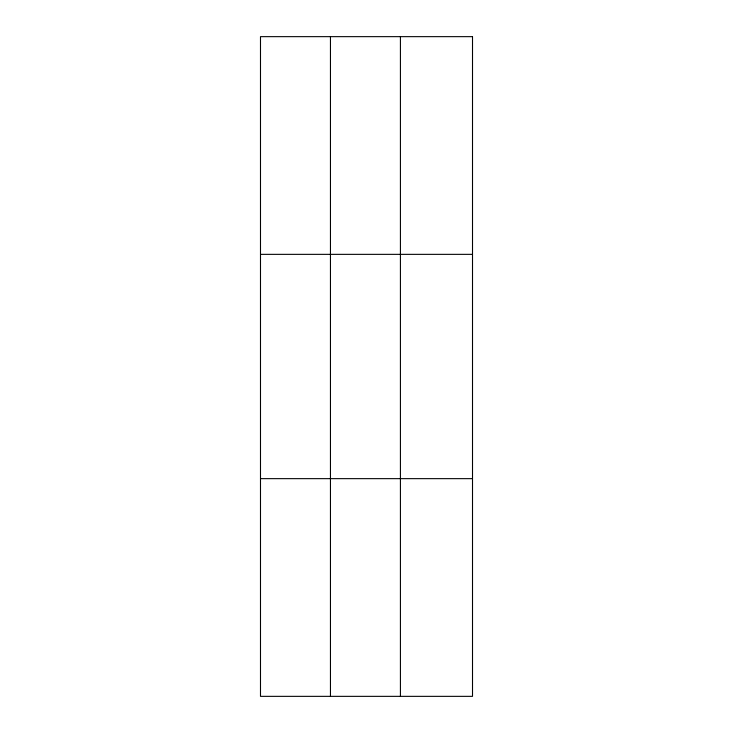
<?xml version="1.0" encoding="UTF-8"?>
<svg xmlns="http://www.w3.org/2000/svg" width="733" height="733" viewBox="0 0 733 733"><rect width="100%" height="100%" fill="white"/><g stroke="black" fill="none" stroke-linecap="round" stroke-linejoin="round"><path stroke-width="1.1" d="M400.42 696.35L400.42 36.65M260.49 254.351L472.51 254.351M260.49 478.649L472.51 478.649M330.455 36.65L330.455 696.35M472.51 36.65L472.51 696.35L260.49 696.35L260.49 36.65L472.51 36.65"/></g></svg>
